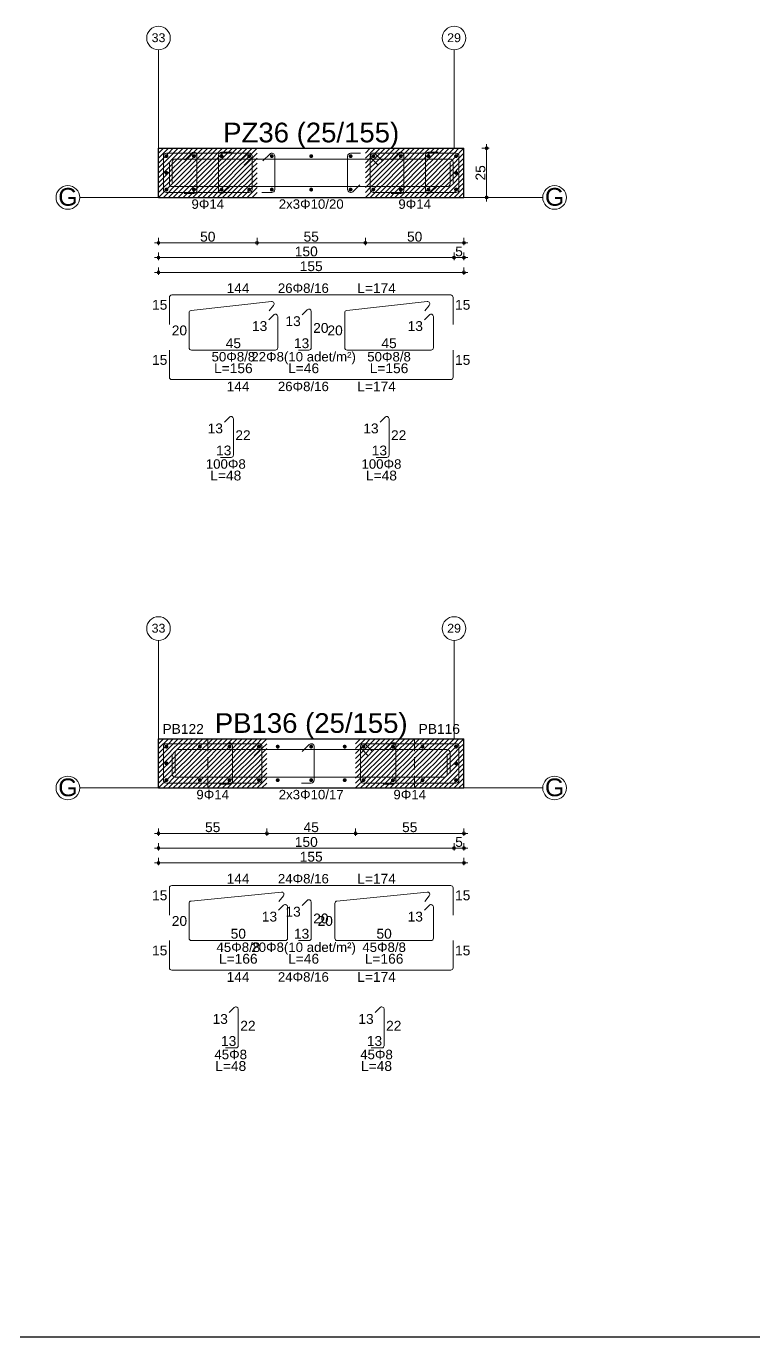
# Model space of a CAD drawing. Header units: millimetres. Extents: x 2232 to 85269, y -3593 to 5869.
# Drawn here: x 82527 to 83081, y -3593 to -2595 of the extents above; entities that cross this region are included whole.
import ezdxf

# ---------------------------------------------------------------- set-up
doc = ezdxf.new("R2010")
doc.units = ezdxf.units.MM
doc.linetypes.add('CENTER2', pattern=[112.5, 75, -12.5, 12.5, -12.5])
doc.linetypes.add('HIDDEN4', pattern=[9.375, 6.25, -3.125])
for name, color, linetype in [('Donatı Topl. Uzun. Yazısı', 7, 'Continuous'), ('Donatı Uz. Yazısı', 7, 'Continuous'), ('Donatı Yazısı', 7, 'Continuous'), ('Donatı Çizgisi', 7, 'Continuous'), ('Panel', 7, 'Continuous'), ('Standart', 7, 'Continuous'), ('Ölçülendirme', 7, 'Continuous')]:
    doc.layers.add(name, color=color, linetype=linetype)
doc.styles.add('arial_1_18', font='arial.ttf', dxfattribs={"height": 0.2})

# ---------------------------------------------------------------- blocks, each defined once
blk = doc.blocks.new('IDE824Entity7265')
at = {"layer": 'Donatı Çizgisi', "linetype": 'Continuous', "lineweight": 5}
h = blk.add_hatch(color=5, dxfattribs=at)
edge = h.paths.add_edge_path(flags=0)
edge.add_arc((26256.12, 710), 1, 0, 360)
h = blk.add_hatch(color=5, dxfattribs=at)
edge = h.paths.add_edge_path(flags=0)
edge.add_arc((26270.12, 710), 1, 0, 360)
h = blk.add_hatch(color=5, dxfattribs=at)
edge = h.paths.add_edge_path(flags=0)
edge.add_arc((26284.12, 710), 1, 0, 360)
h = blk.add_hatch(color=5, dxfattribs=at)
edge = h.paths.add_edge_path(flags=0)
edge.add_arc((26298.12, 710), 1, 0, 360)
h = blk.add_hatch(color=5, dxfattribs=at)
edge = h.paths.add_edge_path(flags=0)
edge.add_arc((26309.62, 710), 1, 0, 360)
h = blk.add_hatch(color=5, dxfattribs=at)
edge = h.paths.add_edge_path(flags=0)
edge.add_arc((26329.62, 710), 1, 0, 360)
h = blk.add_hatch(color=5, dxfattribs=at)
edge = h.paths.add_edge_path(flags=0)
edge.add_arc((26349.62, 710), 1, 0, 360)
h = blk.add_hatch(color=5, dxfattribs=at)
edge = h.paths.add_edge_path(flags=0)
edge.add_arc((26361.12, 710), 1, 0, 360)
h = blk.add_hatch(color=5, dxfattribs=at)
edge = h.paths.add_edge_path(flags=0)
edge.add_arc((26375.12, 710), 1, 0, 360)
h = blk.add_hatch(color=5, dxfattribs=at)
edge = h.paths.add_edge_path(flags=0)
edge.add_arc((26389.12, 710), 1, 0, 360)
h = blk.add_hatch(color=5, dxfattribs=at)
edge = h.paths.add_edge_path(flags=0)
edge.add_arc((26403.12, 710), 1, 0, 360)
h = blk.add_hatch(color=5, dxfattribs=at)
edge = h.paths.add_edge_path(flags=0)
edge.add_arc((26256.12, 701.5), 1, 0, 360)
h = blk.add_hatch(color=5, dxfattribs=at)
edge = h.paths.add_edge_path(flags=0)
edge.add_arc((26403.12, 701.5), 1, 0, 360)
h = blk.add_hatch(color=5, dxfattribs=at)
edge = h.paths.add_edge_path(flags=0)
edge.add_arc((26256.12, 693), 1, 0, 360)
h = blk.add_hatch(color=5, dxfattribs=at)
edge = h.paths.add_edge_path(flags=0)
edge.add_arc((26270.12, 693), 1, 0, 360)
h = blk.add_hatch(color=5, dxfattribs=at)
edge = h.paths.add_edge_path(flags=0)
edge.add_arc((26284.12, 693), 1, 0, 360)
h = blk.add_hatch(color=5, dxfattribs=at)
edge = h.paths.add_edge_path(flags=0)
edge.add_arc((26298.12, 693), 1, 0, 360)
h = blk.add_hatch(color=5, dxfattribs=at)
edge = h.paths.add_edge_path(flags=0)
edge.add_arc((26309.62, 693), 1, 0, 360)
h = blk.add_hatch(color=5, dxfattribs=at)
edge = h.paths.add_edge_path(flags=0)
edge.add_arc((26329.62, 693), 1, 0, 360)
h = blk.add_hatch(color=5, dxfattribs=at)
edge = h.paths.add_edge_path(flags=0)
edge.add_arc((26349.62, 693), 1, 0, 360)
h = blk.add_hatch(color=5, dxfattribs=at)
edge = h.paths.add_edge_path(flags=0)
edge.add_arc((26361.12, 693), 1, 0, 360)
h = blk.add_hatch(color=5, dxfattribs=at)
edge = h.paths.add_edge_path(flags=0)
edge.add_arc((26375.12, 693), 1, 0, 360)
h = blk.add_hatch(color=5, dxfattribs=at)
edge = h.paths.add_edge_path(flags=0)
edge.add_arc((26389.12, 693), 1, 0, 360)
h = blk.add_hatch(color=5, dxfattribs=at)
edge = h.paths.add_edge_path(flags=0)
edge.add_arc((26403.12, 693), 1, 0, 360)
h = blk.add_hatch(color=5, dxfattribs=at)
edge = h.paths.add_edge_path(flags=0)
edge.add_arc((26256.12, 410), 1, 0, 360)
h = blk.add_hatch(color=5, dxfattribs=at)
edge = h.paths.add_edge_path(flags=0)
edge.add_arc((26273.12, 410), 1, 0, 360)
h = blk.add_hatch(color=5, dxfattribs=at)
edge = h.paths.add_edge_path(flags=0)
edge.add_arc((26288.12, 410), 1, 0, 360)
h = blk.add_hatch(color=5, dxfattribs=at)
edge = h.paths.add_edge_path(flags=0)
edge.add_arc((26303.12, 410), 1, 0, 360)
h = blk.add_hatch(color=5, dxfattribs=at)
edge = h.paths.add_edge_path(flags=0)
edge.add_arc((26312.62, 410), 1, 0, 360)
h = blk.add_hatch(color=5, dxfattribs=at)
edge = h.paths.add_edge_path(flags=0)
edge.add_arc((26329.62, 410), 1, 0, 360)
h = blk.add_hatch(color=5, dxfattribs=at)
edge = h.paths.add_edge_path(flags=0)
edge.add_arc((26346.62, 410), 1, 0, 360)
h = blk.add_hatch(color=5, dxfattribs=at)
edge = h.paths.add_edge_path(flags=0)
edge.add_arc((26356.12, 410), 1, 0, 360)
h = blk.add_hatch(color=5, dxfattribs=at)
edge = h.paths.add_edge_path(flags=0)
edge.add_arc((26371.12, 410), 1, 0, 360)
h = blk.add_hatch(color=5, dxfattribs=at)
edge = h.paths.add_edge_path(flags=0)
edge.add_arc((26386.12, 410), 1, 0, 360)
h = blk.add_hatch(color=5, dxfattribs=at)
edge = h.paths.add_edge_path(flags=0)
edge.add_arc((26403.12, 410), 1, 0, 360)
h = blk.add_hatch(color=5, dxfattribs=at)
edge = h.paths.add_edge_path(flags=0)
edge.add_arc((26256.12, 401.5), 1, 0, 360)
h = blk.add_hatch(color=5, dxfattribs=at)
edge = h.paths.add_edge_path(flags=0)
edge.add_arc((26403.12, 401.5), 1, 0, 360)
h = blk.add_hatch(color=5, dxfattribs=at)
edge = h.paths.add_edge_path(flags=0)
edge.add_arc((26256.12, 393), 1, 0, 360)
h = blk.add_hatch(color=5, dxfattribs=at)
edge = h.paths.add_edge_path(flags=0)
edge.add_arc((26273.12, 393), 1, 0, 360)
h = blk.add_hatch(color=5, dxfattribs=at)
edge = h.paths.add_edge_path(flags=0)
edge.add_arc((26288.12, 393), 1, 0, 360)
h = blk.add_hatch(color=5, dxfattribs=at)
edge = h.paths.add_edge_path(flags=0)
edge.add_arc((26303.12, 393), 1, 0, 360)
h = blk.add_hatch(color=5, dxfattribs=at)
edge = h.paths.add_edge_path(flags=0)
edge.add_arc((26312.62, 393), 1, 0, 360)
h = blk.add_hatch(color=5, dxfattribs=at)
edge = h.paths.add_edge_path(flags=0)
edge.add_arc((26329.62, 393), 1, 0, 360)
h = blk.add_hatch(color=5, dxfattribs=at)
edge = h.paths.add_edge_path(flags=0)
edge.add_arc((26346.62, 393), 1, 0, 360)
h = blk.add_hatch(color=5, dxfattribs=at)
edge = h.paths.add_edge_path(flags=0)
edge.add_arc((26356.12, 393), 1, 0, 360)
h = blk.add_hatch(color=5, dxfattribs=at)
edge = h.paths.add_edge_path(flags=0)
edge.add_arc((26371.12, 393), 1, 0, 360)
h = blk.add_hatch(color=5, dxfattribs=at)
edge = h.paths.add_edge_path(flags=0)
edge.add_arc((26386.12, 393), 1, 0, 360)
h = blk.add_hatch(color=5, dxfattribs=at)
edge = h.paths.add_edge_path(flags=0)
edge.add_arc((26403.12, 393), 1, 0, 360)
at = {"layer": 'Donatı Çizgisi', "color": 1, "linetype": 'Continuous', "lineweight": 5}
for points in [[(26254.62, 693), (26254.62, 710)], [(26256.12, 711.5), (26298.12, 711.5)], [(26257.62, 696), (26257.62, 706.4)], [(26259.12, 696.6), (26259.12, 707)], [(26260.62, 708.5), (26400.12, 708.5)], [(26265.53, 708.03), (26269.06, 711.56)], [(26271.62, 692.5), (26271.62, 710.5)], [(26282.62, 692.5), (26282.62, 710.5)], [(26284.12, 712), (26289.12, 712)], [(26293.53, 707.53), (26297.06, 711.06)], [(26295.65, 705.4), (26299.18, 708.94)], [(26299.62, 693), (26299.62, 710)], [(26305.03, 707.53), (26308.56, 711.06)], [(26311.12, 693), (26311.12, 710)], [(26348.12, 693), (26348.12, 710)], [(26349.62, 711.5), (26354.62, 711.5)], [(26359.62, 693), (26359.62, 710)], [(26363.6, 705.4), (26360.06, 708.94)], [(26361.12, 711.5), (26403.12, 711.5)], [(26365.72, 707.53), (26362.18, 711.06)], [(26370.53, 708.03), (26374.06, 711.56)], [(26376.62, 692.5), (26376.62, 710.5)], [(26387.62, 692.5), (26387.62, 710.5)], [(26389.12, 712), (26394.12, 712)], [(26400.12, 696), (26400.12, 706.4)], [(26401.62, 696.6), (26401.62, 707)], [(26404.62, 693), (26404.62, 710)], [(26259.12, 694.5), (26398.62, 694.5)], [(26285.18, 691.44), (26288.72, 694.97)], [(26350.68, 691.94), (26354.22, 695.47)], [(26390.18, 691.44), (26393.72, 694.97)], [(26256.12, 691.5), (26298.12, 691.5)], [(26265.12, 691), (26270.12, 691)], [(26304.62, 691.5), (26309.62, 691.5)], [(26361.12, 691.5), (26403.12, 691.5)], [(26370.12, 691), (26375.12, 691)], [(26258.82, 639.46), (26400.42, 639.46)], [(26257.62, 624.46), (26257.62, 638.26)], [(26268.69, 631.58), (26309.47, 636.11)], [(26308.29, 631.35), (26310.54, 634.17)], [(26347.69, 631.58), (26388.47, 636.11)], [(26387.29, 631.35), (26389.54, 634.17)], [(26401.62, 624.46), (26401.62, 638.26)], [(26267.62, 612.66), (26267.62, 630.39)], [(26308.03, 626.86), (26310.57, 629.41)], [(26312.62, 612.66), (26312.62, 628.56)], [(26325.03, 629.36), (26327.57, 631.91)], [(26329.62, 612.66), (26329.62, 631.06)], [(26346.62, 612.66), (26346.62, 630.39)], [(26387.03, 626.86), (26389.57, 629.41)], [(26391.62, 612.66), (26391.62, 628.56)], [(26257.62, 597.66), (26257.62, 611.46)], [(26268.82, 611.46), (26311.42, 611.46)], [(26323.12, 611.46), (26328.42, 611.46)], [(26347.82, 611.46), (26390.42, 611.46)], [(26401.62, 597.66), (26401.62, 611.46)], [(26258.82, 596.46), (26400.42, 596.46)], [(26285.53, 574.86), (26288.07, 577.41)], [(26290.12, 558.16), (26290.12, 576.56)], [(26364.53, 574.86), (26367.07, 577.41)], [(26369.12, 558.16), (26369.12, 576.56)], [(26283.62, 556.96), (26288.92, 556.96)], [(26362.62, 556.96), (26367.92, 556.96)], [(26254.62, 393), (26254.62, 410)], [(26256.12, 411.5), (26303.12, 411.5)], [(26259.12, 396), (26259.12, 406.4)], [(26260.62, 396.6), (26260.62, 407)], [(26262.12, 408.5), (26398.62, 408.5)], [(26283.53, 408.03), (26287.06, 411.56)], [(26289.62, 392.5), (26289.62, 410.5)], [(26298.53, 407.53), (26302.06, 411.06)], [(26300.65, 405.4), (26304.18, 408.94)], [(26304.62, 393), (26304.62, 410)], [(26325.03, 407.53), (26328.56, 411.06)], [(26331.12, 393), (26331.12, 410)], [(26354.62, 393), (26354.62, 410)], [(26358.6, 405.4), (26355.06, 408.94)], [(26356.12, 411.5), (26403.12, 411.5)], [(26360.72, 407.53), (26357.18, 411.06)], [(26366.53, 408.03), (26370.06, 411.56)], [(26372.62, 392.5), (26372.62, 410.5)], [(26398.62, 396), (26398.62, 406.4)], [(26400.12, 396.6), (26400.12, 407)], [(26404.62, 393), (26404.62, 410)], [(26260.62, 394.5), (26397.12, 394.5)], [(26256.12, 391.5), (26303.12, 391.5)], [(26283.12, 391), (26288.12, 391)], [(26324.62, 391.5), (26329.62, 391.5)], [(26356.12, 391.5), (26403.12, 391.5)], [(26366.12, 391), (26371.12, 391)], [(26257.62, 324.46), (26257.62, 338.26)], [(26258.82, 339.46), (26400.42, 339.46)], [(26268.7, 331.57), (26314.49, 336.15)], [(26313.26, 331.4), (26315.54, 334.19)], [(26342.7, 331.57), (26388.49, 336.15)], [(26387.26, 331.4), (26389.54, 334.19)], [(26401.62, 324.46), (26401.62, 338.26)], [(26267.62, 312.66), (26267.62, 330.37)], [(26313.03, 326.86), (26315.57, 329.41)], [(26317.62, 312.66), (26317.62, 328.56)], [(26325.03, 329.36), (26327.57, 331.91)], [(26329.62, 312.66), (26329.62, 331.06)], [(26341.62, 312.66), (26341.62, 330.37)], [(26387.03, 326.86), (26389.57, 329.41)], [(26391.62, 312.66), (26391.62, 328.56)], [(26257.62, 297.66), (26257.62, 311.46)], [(26268.82, 311.46), (26316.42, 311.46)], [(26323.12, 311.46), (26328.42, 311.46)], [(26342.82, 311.46), (26390.42, 311.46)], [(26401.62, 297.66), (26401.62, 311.46)], [(26258.82, 296.46), (26400.42, 296.46)], [(26288.03, 274.86), (26290.57, 277.41)], [(26292.62, 258.16), (26292.62, 276.56)], [(26362.03, 274.86), (26364.57, 277.41)], [(26366.62, 258.16), (26366.62, 276.56)], [(26286.12, 256.96), (26291.42, 256.96)], [(26360.12, 256.96), (26365.42, 256.96)]]:
    blk.add_lwpolyline(points, dxfattribs=at)
for centre, radius, start, end in [((26256.12, 710), 1.5, 90, 180), ((26260.62, 707), 1.5, 90, 180), ((26270.12, 710.5), 1.5, 0, 135), ((26284.12, 710.5), 1.5, 90, 180), ((26298.12, 710), 1.5, 0, 135), ((26298.12, 710), 1.5, 315, 90), ((26309.62, 710), 1.5, 0, 135), ((26349.62, 710), 1.5, 90, 180), ((26361.12, 710), 1.5, 90, 225), ((26361.12, 710), 1.5, 45, 180), ((26375.12, 710.5), 1.5, 0, 135), ((26389.12, 710.5), 1.5, 90, 180), ((26400.12, 707), 1.5, 0, 90), ((26403.12, 710), 1.5, 0, 90), ((26256.12, 693), 1.5, 180, 270), ((26259.12, 696), 1.5, 180, 270), ((26270.12, 692.5), 1.5, 270, 0), ((26284.12, 692.5), 1.5, 180, 315), ((26298.12, 693), 1.5, 270, 0), ((26309.62, 693), 1.5, 270, 0), ((26349.62, 693), 1.5, 180, 315), ((26361.12, 693), 1.5, 180, 270), ((26375.12, 692.5), 1.5, 270, 0), ((26389.12, 692.5), 1.5, 180, 315), ((26398.62, 696), 1.5, 270, 0), ((26403.12, 693), 1.5, 270, 0), ((26258.82, 638.26), 1.2, 90, 180), ((26400.42, 638.26), 1.2, 0, 90), ((26309.6, 634.92), 1.2, 321.34019, 96.34019), ((26388.6, 634.92), 1.2, 321.34019, 96.34019), ((26268.82, 630.39), 1.2, 96.34019, 180), ((26311.42, 628.56), 1.2, 0, 135), ((26328.42, 631.06), 1.2, 0, 135), ((26347.82, 630.39), 1.2, 96.34019, 180), ((26390.42, 628.56), 1.2, 0, 135), ((26268.82, 612.66), 1.2, 180, 270), ((26311.42, 612.66), 1.2, 270, 0), ((26328.42, 612.66), 1.2, 270, 0), ((26347.82, 612.66), 1.2, 180, 270), ((26390.42, 612.66), 1.2, 270, 0), ((26258.82, 597.66), 1.2, 180, 270), ((26400.42, 597.66), 1.2, 270, 0), ((26288.92, 576.56), 1.2, 0, 135), ((26367.92, 576.56), 1.2, 0, 135), ((26288.92, 558.16), 1.2, 270, 0), ((26367.92, 558.16), 1.2, 270, 0), ((26256.12, 410), 1.5, 90, 180), ((26262.12, 407), 1.5, 90, 180), ((26288.12, 410.5), 1.5, 0, 135), ((26303.12, 410), 1.5, 0, 135), ((26303.12, 410), 1.5, 315, 90), ((26329.62, 410), 1.5, 0, 135), ((26356.12, 410), 1.5, 90, 225), ((26356.12, 410), 1.5, 45, 180), ((26371.12, 410.5), 1.5, 0, 135), ((26398.62, 407), 1.5, 0, 90), ((26403.12, 410), 1.5, 0, 90), ((26256.12, 393), 1.5, 180, 270), ((26260.62, 396), 1.5, 180, 270), ((26303.12, 393), 1.5, 270, 0), ((26329.62, 393), 1.5, 270, 0), ((26356.12, 393), 1.5, 180, 270), ((26397.12, 396), 1.5, 270, 0), ((26403.12, 393), 1.5, 270, 0), ((26288.12, 392.5), 1.5, 270, 0), ((26371.12, 392.5), 1.5, 270, 0), ((26258.82, 338.26), 1.2, 90, 180), ((26314.61, 334.95), 1.2, 320.71059, 95.71059), ((26388.61, 334.95), 1.2, 320.71059, 95.71059), ((26400.42, 338.26), 1.2, 0, 90), ((26268.82, 330.37), 1.2, 95.71059, 180), ((26316.42, 328.56), 1.2, 0, 135), ((26328.42, 331.06), 1.2, 0, 135), ((26342.82, 330.37), 1.2, 95.71059, 180), ((26390.42, 328.56), 1.2, 0, 135), ((26268.82, 312.66), 1.2, 180, 270), ((26316.42, 312.66), 1.2, 270, 0), ((26328.42, 312.66), 1.2, 270, 0), ((26342.82, 312.66), 1.2, 180, 270), ((26390.42, 312.66), 1.2, 270, 0), ((26258.82, 297.66), 1.2, 180, 270), ((26400.42, 297.66), 1.2, 270, 0), ((26291.42, 276.56), 1.2, 0, 135), ((26365.42, 276.56), 1.2, 0, 135), ((26291.42, 258.16), 1.2, 270, 0), ((26365.42, 258.16), 1.2, 270, 0)]:
    blk.add_arc(centre, radius, start, end, dxfattribs=at)
at = {"layer": 'Panel', "color": 250, "linetype": 'CENTER2', "lineweight": 5}
for points in [[(26252.12, 714), (26252.12, 764)], [(26402.12, 714), (26402.12, 764)], [(26212.12, 689), (26252.12, 689)], [(26407.12, 689), (26447.12, 689)], [(26252.12, 414), (26252.12, 464)], [(26402.12, 414), (26402.12, 464)], [(26212.12, 389), (26252.12, 389)], [(26407.12, 389), (26447.12, 389)]]:
    blk.add_lwpolyline(points, dxfattribs=at)
at = {"layer": 'Panel', "color": 251, "linetype": 'Continuous', "lineweight": -3}
for points in [[(26252.12, 709), (26257.12, 714)], [(26252.12, 711.5), (26254.62, 714)], [(26257.12, 709), (26262.12, 714)], [(26257.12, 711.5), (26259.62, 714)], [(26262.12, 709), (26267.12, 714)], [(26262.12, 711.5), (26264.62, 714)], [(26267.12, 709), (26272.12, 714)], [(26267.12, 711.5), (26269.62, 714)], [(26272.12, 709), (26277.12, 714)], [(26272.12, 711.5), (26274.62, 714)], [(26277.12, 709), (26282.12, 714)], [(26277.12, 711.5), (26279.62, 714)], [(26282.12, 709), (26287.12, 714)], [(26282.12, 711.5), (26284.62, 714)], [(26287.12, 709), (26292.12, 714)], [(26287.12, 711.5), (26289.62, 714)], [(26292.12, 709), (26297.12, 714)], [(26292.12, 711.5), (26294.62, 714)], [(26297.12, 709), (26302.12, 714)], [(26297.12, 711.5), (26299.62, 714)], [(26357.12, 709), (26362.12, 714)], [(26357.12, 711.5), (26359.62, 714)], [(26362.12, 709), (26367.12, 714)], [(26362.12, 711.5), (26364.62, 714)], [(26367.12, 709), (26372.12, 714)], [(26367.12, 711.5), (26369.62, 714)], [(26372.12, 709), (26377.12, 714)], [(26372.12, 711.5), (26374.62, 714)], [(26377.12, 709), (26382.12, 714)], [(26377.12, 711.5), (26379.62, 714)], [(26382.12, 709), (26387.12, 714)], [(26382.12, 711.5), (26384.62, 714)], [(26387.12, 709), (26392.12, 714)], [(26387.12, 711.5), (26389.62, 714)], [(26392.12, 709), (26397.12, 714)], [(26392.12, 711.5), (26394.62, 714)], [(26397.12, 709), (26402.12, 714)], [(26397.12, 711.5), (26399.62, 714)], [(26402.12, 709), (26407.12, 714)], [(26402.12, 711.5), (26404.62, 714)], [(26252.12, 704), (26257.12, 709)], [(26252.12, 706.5), (26254.62, 709)], [(26254.62, 709), (26257.12, 711.5)], [(26254.62, 704), (26257.12, 706.5)], [(26257.12, 704), (26262.12, 709)], [(26257.12, 706.5), (26259.62, 709)], [(26259.62, 709), (26262.12, 711.5)], [(26259.62, 704), (26262.12, 706.5)], [(26262.12, 704), (26267.12, 709)], [(26262.12, 706.5), (26264.62, 709)], [(26264.62, 709), (26267.12, 711.5)], [(26264.62, 704), (26267.12, 706.5)], [(26267.12, 704), (26272.12, 709)], [(26267.12, 706.5), (26269.62, 709)], [(26269.62, 709), (26272.12, 711.5)], [(26269.62, 704), (26272.12, 706.5)], [(26272.12, 704), (26277.12, 709)], [(26272.12, 706.5), (26274.62, 709)], [(26274.62, 709), (26277.12, 711.5)], [(26274.62, 704), (26277.12, 706.5)], [(26277.12, 704), (26282.12, 709)], [(26277.12, 706.5), (26279.62, 709)], [(26279.62, 709), (26282.12, 711.5)], [(26279.62, 704), (26282.12, 706.5)], [(26282.12, 704), (26287.12, 709)], [(26282.12, 706.5), (26284.62, 709)], [(26284.62, 709), (26287.12, 711.5)], [(26284.62, 704), (26287.12, 706.5)], [(26287.12, 704), (26292.12, 709)], [(26287.12, 706.5), (26289.62, 709)], [(26289.62, 709), (26292.12, 711.5)], [(26289.62, 704), (26292.12, 706.5)], [(26292.12, 704), (26297.12, 709)], [(26292.12, 706.5), (26294.62, 709)], [(26294.62, 709), (26297.12, 711.5)], [(26294.62, 704), (26297.12, 706.5)], [(26297.12, 704), (26302.12, 709)], [(26297.12, 706.5), (26299.62, 709)], [(26299.62, 709), (26302.12, 711.5)], [(26299.62, 704), (26302.12, 706.5)], [(26357.12, 704), (26362.12, 709)], [(26357.12, 706.5), (26359.62, 709)], [(26359.62, 709), (26362.12, 711.5)], [(26359.62, 704), (26362.12, 706.5)], [(26362.12, 704), (26367.12, 709)], [(26362.12, 706.5), (26364.62, 709)], [(26364.62, 709), (26367.12, 711.5)], [(26364.62, 704), (26367.12, 706.5)], [(26367.12, 704), (26372.12, 709)], [(26367.12, 706.5), (26369.62, 709)], [(26369.62, 709), (26372.12, 711.5)], [(26369.62, 704), (26372.12, 706.5)], [(26372.12, 704), (26377.12, 709)], [(26372.12, 706.5), (26374.62, 709)], [(26374.62, 709), (26377.12, 711.5)], [(26374.62, 704), (26377.12, 706.5)], [(26377.12, 704), (26382.12, 709)], [(26377.12, 706.5), (26379.62, 709)], [(26379.62, 709), (26382.12, 711.5)], [(26379.62, 704), (26382.12, 706.5)], [(26382.12, 704), (26387.12, 709)], [(26382.12, 706.5), (26384.62, 709)], [(26384.62, 709), (26387.12, 711.5)], [(26384.62, 704), (26387.12, 706.5)], [(26387.12, 704), (26392.12, 709)], [(26387.12, 706.5), (26389.62, 709)], [(26389.62, 709), (26392.12, 711.5)], [(26389.62, 704), (26392.12, 706.5)], [(26392.12, 704), (26397.12, 709)], [(26392.12, 706.5), (26394.62, 709)], [(26394.62, 709), (26397.12, 711.5)], [(26394.62, 704), (26397.12, 706.5)], [(26397.12, 704), (26402.12, 709)], [(26397.12, 706.5), (26399.62, 709)], [(26399.62, 709), (26402.12, 711.5)], [(26399.62, 704), (26402.12, 706.5)], [(26402.12, 704), (26407.12, 709)], [(26402.12, 706.5), (26404.62, 709)], [(26404.62, 709), (26407.12, 711.5)], [(26404.62, 704), (26407.12, 706.5)], [(26252.12, 699), (26257.12, 704)], [(26252.12, 701.5), (26254.62, 704)], [(26254.62, 699), (26257.12, 701.5)], [(26257.12, 699), (26262.12, 704)], [(26257.12, 701.5), (26259.62, 704)], [(26259.62, 699), (26262.12, 701.5)], [(26262.12, 699), (26267.12, 704)], [(26262.12, 701.5), (26264.62, 704)], [(26264.62, 699), (26267.12, 701.5)], [(26267.12, 699), (26272.12, 704)], [(26267.12, 701.5), (26269.62, 704)], [(26269.62, 699), (26272.12, 701.5)], [(26272.12, 699), (26277.12, 704)], [(26272.12, 701.5), (26274.62, 704)], [(26274.62, 699), (26277.12, 701.5)], [(26277.12, 699), (26282.12, 704)], [(26277.12, 701.5), (26279.62, 704)], [(26279.62, 699), (26282.12, 701.5)], [(26282.12, 699), (26287.12, 704)], [(26282.12, 701.5), (26284.62, 704)], [(26284.62, 699), (26287.12, 701.5)], [(26287.12, 699), (26292.12, 704)], [(26287.12, 701.5), (26289.62, 704)], [(26289.62, 699), (26292.12, 701.5)], [(26292.12, 699), (26297.12, 704)], [(26292.12, 701.5), (26294.62, 704)], [(26294.62, 699), (26297.12, 701.5)], [(26297.12, 699), (26302.12, 704)], [(26297.12, 701.5), (26299.62, 704)], [(26299.62, 699), (26302.12, 701.5)], [(26357.12, 699), (26362.12, 704)], [(26357.12, 701.5), (26359.62, 704)], [(26359.62, 699), (26362.12, 701.5)], [(26362.12, 699), (26367.12, 704)], [(26362.12, 701.5), (26364.62, 704)], [(26364.62, 699), (26367.12, 701.5)], [(26367.12, 699), (26372.12, 704)], [(26367.12, 701.5), (26369.62, 704)], [(26369.62, 699), (26372.12, 701.5)], [(26372.12, 699), (26377.12, 704)], [(26372.12, 701.5), (26374.62, 704)], [(26374.62, 699), (26377.12, 701.5)], [(26377.12, 699), (26382.12, 704)], [(26377.12, 701.5), (26379.62, 704)], [(26379.62, 699), (26382.12, 701.5)], [(26382.12, 699), (26387.12, 704)], [(26382.12, 701.5), (26384.62, 704)], [(26384.62, 699), (26387.12, 701.5)], [(26387.12, 699), (26392.12, 704)], [(26387.12, 701.5), (26389.62, 704)], [(26389.62, 699), (26392.12, 701.5)], [(26392.12, 699), (26397.12, 704)], [(26392.12, 701.5), (26394.62, 704)], [(26394.62, 699), (26397.12, 701.5)], [(26397.12, 699), (26402.12, 704)], [(26397.12, 701.5), (26399.62, 704)], [(26399.62, 699), (26402.12, 701.5)], [(26402.12, 699), (26407.12, 704)], [(26402.12, 701.5), (26404.62, 704)], [(26404.62, 699), (26407.12, 701.5)], [(26252.12, 694), (26257.12, 699)], [(26252.12, 696.5), (26254.62, 699)], [(26252.12, 689), (26257.12, 694)], [(26252.12, 691.5), (26254.62, 694)], [(26254.62, 694), (26257.12, 696.5)], [(26257.12, 694), (26262.12, 699)], [(26257.12, 696.5), (26259.62, 699)], [(26257.12, 689), (26262.12, 694)], [(26257.12, 691.5), (26259.62, 694)], [(26259.62, 694), (26262.12, 696.5)], [(26262.12, 694), (26267.12, 699)], [(26262.12, 696.5), (26264.62, 699)], [(26262.12, 689), (26267.12, 694)], [(26262.12, 691.5), (26264.62, 694)], [(26264.62, 694), (26267.12, 696.5)], [(26267.12, 694), (26272.12, 699)], [(26267.12, 696.5), (26269.62, 699)], [(26267.12, 689), (26272.12, 694)], [(26267.12, 691.5), (26269.62, 694)], [(26269.62, 694), (26272.12, 696.5)], [(26272.12, 694), (26277.12, 699)], [(26272.12, 696.5), (26274.62, 699)], [(26272.12, 689), (26277.12, 694)], [(26272.12, 691.5), (26274.62, 694)], [(26274.62, 694), (26277.12, 696.5)], [(26277.12, 694), (26282.12, 699)], [(26277.12, 696.5), (26279.62, 699)], [(26277.12, 689), (26282.12, 694)], [(26277.12, 691.5), (26279.62, 694)], [(26279.62, 694), (26282.12, 696.5)], [(26282.12, 694), (26287.12, 699)], [(26282.12, 696.5), (26284.62, 699)], [(26282.12, 689), (26287.12, 694)], [(26282.12, 691.5), (26284.62, 694)], [(26284.62, 694), (26287.12, 696.5)], [(26287.12, 694), (26292.12, 699)], [(26287.12, 696.5), (26289.62, 699)], [(26287.12, 689), (26292.12, 694)], [(26287.12, 691.5), (26289.62, 694)], [(26289.62, 694), (26292.12, 696.5)], [(26292.12, 694), (26297.12, 699)], [(26292.12, 696.5), (26294.62, 699)], [(26292.12, 689), (26297.12, 694)], [(26292.12, 691.5), (26294.62, 694)], [(26294.62, 694), (26297.12, 696.5)], [(26297.12, 694), (26302.12, 699)], [(26297.12, 696.5), (26299.62, 699)], [(26297.12, 689), (26302.12, 694)], [(26297.12, 691.5), (26299.62, 694)], [(26299.62, 694), (26302.12, 696.5)], [(26357.12, 694), (26362.12, 699)], [(26357.12, 696.5), (26359.62, 699)], [(26357.12, 689), (26362.12, 694)], [(26357.12, 691.5), (26359.62, 694)], [(26359.62, 694), (26362.12, 696.5)], [(26362.12, 694), (26367.12, 699)], [(26362.12, 696.5), (26364.62, 699)], [(26362.12, 689), (26367.12, 694)], [(26362.12, 691.5), (26364.62, 694)], [(26364.62, 694), (26367.12, 696.5)], [(26367.12, 694), (26372.12, 699)], [(26367.12, 696.5), (26369.62, 699)], [(26367.12, 689), (26372.12, 694)], [(26367.12, 691.5), (26369.62, 694)], [(26369.62, 694), (26372.12, 696.5)], [(26372.12, 694), (26377.12, 699)], [(26372.12, 696.5), (26374.62, 699)], [(26372.12, 689), (26377.12, 694)], [(26372.12, 691.5), (26374.62, 694)], [(26374.62, 694), (26377.12, 696.5)], [(26377.12, 694), (26382.12, 699)], [(26377.12, 696.5), (26379.62, 699)], [(26377.12, 689), (26382.12, 694)], [(26377.12, 691.5), (26379.62, 694)], [(26379.62, 694), (26382.12, 696.5)], [(26382.12, 694), (26387.12, 699)], [(26382.12, 696.5), (26384.62, 699)], [(26382.12, 689), (26387.12, 694)], [(26382.12, 691.5), (26384.62, 694)], [(26384.62, 694), (26387.12, 696.5)], [(26387.12, 694), (26392.12, 699)], [(26387.12, 696.5), (26389.62, 699)], [(26387.12, 689), (26392.12, 694)], [(26387.12, 691.5), (26389.62, 694)], [(26389.62, 694), (26392.12, 696.5)], [(26392.12, 694), (26397.12, 699)], [(26392.12, 696.5), (26394.62, 699)], [(26392.12, 689), (26397.12, 694)], [(26392.12, 691.5), (26394.62, 694)], [(26394.62, 694), (26397.12, 696.5)], [(26397.12, 694), (26402.12, 699)], [(26397.12, 696.5), (26399.62, 699)], [(26397.12, 689), (26402.12, 694)], [(26397.12, 691.5), (26399.62, 694)], [(26399.62, 694), (26402.12, 696.5)], [(26402.12, 694), (26407.12, 699)], [(26402.12, 696.5), (26404.62, 699)], [(26402.12, 689), (26407.12, 694)], [(26402.12, 691.5), (26404.62, 694)], [(26404.62, 694), (26407.12, 696.5)], [(26254.62, 689), (26257.12, 691.5)], [(26259.62, 689), (26262.12, 691.5)], [(26264.62, 689), (26267.12, 691.5)], [(26269.62, 689), (26272.12, 691.5)], [(26274.62, 689), (26277.12, 691.5)], [(26279.62, 689), (26282.12, 691.5)], [(26284.62, 689), (26287.12, 691.5)], [(26289.62, 689), (26292.12, 691.5)], [(26294.62, 689), (26297.12, 691.5)], [(26299.62, 689), (26302.12, 691.5)], [(26359.62, 689), (26362.12, 691.5)], [(26364.62, 689), (26367.12, 691.5)], [(26369.62, 689), (26372.12, 691.5)], [(26374.62, 689), (26377.12, 691.5)], [(26379.62, 689), (26382.12, 691.5)], [(26384.62, 689), (26387.12, 691.5)], [(26389.62, 689), (26392.12, 691.5)], [(26394.62, 689), (26397.12, 691.5)], [(26399.62, 689), (26402.12, 691.5)], [(26404.62, 689), (26407.12, 691.5)], [(26252.12, 409), (26257.12, 414)], [(26252.12, 411.5), (26254.62, 414)], [(26257.12, 409), (26262.12, 414)], [(26257.12, 411.5), (26259.62, 414)], [(26262.12, 409), (26267.12, 414)], [(26262.12, 411.5), (26264.62, 414)], [(26267.12, 409), (26272.12, 414)], [(26267.12, 411.5), (26269.62, 414)], [(26272.12, 409), (26277.12, 414)], [(26272.12, 411.5), (26274.62, 414)], [(26277.12, 409), (26282.12, 414)], [(26277.12, 411.5), (26279.62, 414)], [(26282.12, 409), (26287.12, 414)], [(26282.12, 411.5), (26284.62, 414)], [(26287.12, 409), (26292.12, 414)], [(26287.12, 411.5), (26289.62, 414)], [(26292.12, 409), (26297.12, 414)], [(26292.12, 411.5), (26294.62, 414)], [(26297.12, 409), (26302.12, 414)], [(26297.12, 411.5), (26299.62, 414)], [(26302.12, 409), (26307.12, 414)], [(26302.12, 411.5), (26304.62, 414)], [(26352.12, 409), (26357.12, 414)], [(26352.12, 411.5), (26354.62, 414)], [(26357.12, 409), (26362.12, 414)], [(26357.12, 411.5), (26359.62, 414)], [(26362.12, 409), (26367.12, 414)], [(26362.12, 411.5), (26364.62, 414)], [(26367.12, 409), (26372.12, 414)], [(26367.12, 411.5), (26369.62, 414)], [(26372.12, 409), (26377.12, 414)], [(26372.12, 411.5), (26374.62, 414)], [(26377.12, 409), (26382.12, 414)], [(26377.12, 411.5), (26379.62, 414)], [(26382.12, 409), (26387.12, 414)], [(26382.12, 411.5), (26384.62, 414)], [(26387.12, 409), (26392.12, 414)], [(26387.12, 411.5), (26389.62, 414)], [(26392.12, 409), (26397.12, 414)], [(26392.12, 411.5), (26394.62, 414)], [(26397.12, 409), (26402.12, 414)], [(26397.12, 411.5), (26399.62, 414)], [(26402.12, 409), (26407.12, 414)], [(26402.12, 411.5), (26404.62, 414)], [(26252.12, 404), (26257.12, 409)], [(26252.12, 406.5), (26254.62, 409)], [(26254.62, 409), (26257.12, 411.5)], [(26254.62, 404), (26257.12, 406.5)], [(26257.12, 404), (26262.12, 409)], [(26257.12, 406.5), (26259.62, 409)], [(26259.62, 409), (26262.12, 411.5)], [(26259.62, 404), (26262.12, 406.5)], [(26262.12, 404), (26267.12, 409)], [(26262.12, 406.5), (26264.62, 409)], [(26264.62, 409), (26267.12, 411.5)], [(26264.62, 404), (26267.12, 406.5)], [(26267.12, 404), (26272.12, 409)], [(26267.12, 406.5), (26269.62, 409)], [(26269.62, 409), (26272.12, 411.5)], [(26269.62, 404), (26272.12, 406.5)], [(26272.12, 404), (26277.12, 409)], [(26272.12, 406.5), (26274.62, 409)], [(26274.62, 409), (26277.12, 411.5)], [(26274.62, 404), (26277.12, 406.5)], [(26277.12, 404), (26282.12, 409)], [(26277.12, 406.5), (26279.62, 409)], [(26279.62, 409), (26282.12, 411.5)], [(26279.62, 404), (26282.12, 406.5)], [(26282.12, 404), (26287.12, 409)], [(26282.12, 406.5), (26284.62, 409)], [(26284.62, 409), (26287.12, 411.5)], [(26284.62, 404), (26287.12, 406.5)], [(26287.12, 404), (26292.12, 409)], [(26287.12, 406.5), (26289.62, 409)], [(26289.62, 409), (26292.12, 411.5)], [(26289.62, 404), (26292.12, 406.5)], [(26292.12, 404), (26297.12, 409)], [(26292.12, 406.5), (26294.62, 409)], [(26294.62, 409), (26297.12, 411.5)], [(26294.62, 404), (26297.12, 406.5)], [(26297.12, 404), (26302.12, 409)], [(26297.12, 406.5), (26299.62, 409)], [(26299.62, 409), (26302.12, 411.5)], [(26299.62, 404), (26302.12, 406.5)], [(26302.12, 404), (26307.12, 409)], [(26302.12, 406.5), (26304.62, 409)], [(26304.62, 409), (26307.12, 411.5)], [(26304.62, 404), (26307.12, 406.5)], [(26352.12, 404), (26357.12, 409)], [(26352.12, 406.5), (26354.62, 409)], [(26354.62, 409), (26357.12, 411.5)], [(26354.62, 404), (26357.12, 406.5)], [(26357.12, 404), (26362.12, 409)], [(26357.12, 406.5), (26359.62, 409)], [(26359.62, 409), (26362.12, 411.5)], [(26359.62, 404), (26362.12, 406.5)], [(26362.12, 404), (26367.12, 409)], [(26362.12, 406.5), (26364.62, 409)], [(26364.62, 409), (26367.12, 411.5)], [(26364.62, 404), (26367.12, 406.5)], [(26367.12, 404), (26372.12, 409)], [(26367.12, 406.5), (26369.62, 409)], [(26369.62, 409), (26372.12, 411.5)], [(26369.62, 404), (26372.12, 406.5)], [(26372.12, 404), (26377.12, 409)], [(26372.12, 406.5), (26374.62, 409)], [(26374.62, 409), (26377.12, 411.5)], [(26374.62, 404), (26377.12, 406.5)], [(26377.12, 404), (26382.12, 409)], [(26377.12, 406.5), (26379.62, 409)], [(26379.62, 409), (26382.12, 411.5)], [(26379.62, 404), (26382.12, 406.5)], [(26382.12, 404), (26387.12, 409)], [(26382.12, 406.5), (26384.62, 409)], [(26384.62, 409), (26387.12, 411.5)], [(26384.62, 404), (26387.12, 406.5)], [(26387.12, 404), (26392.12, 409)], [(26387.12, 406.5), (26389.62, 409)], [(26389.62, 409), (26392.12, 411.5)], [(26389.62, 404), (26392.12, 406.5)], [(26392.12, 404), (26397.12, 409)], [(26392.12, 406.5), (26394.62, 409)], [(26394.62, 409), (26397.12, 411.5)], [(26394.62, 404), (26397.12, 406.5)], [(26397.12, 404), (26402.12, 409)], [(26397.12, 406.5), (26399.62, 409)], [(26399.62, 409), (26402.12, 411.5)], [(26399.62, 404), (26402.12, 406.5)], [(26402.12, 404), (26407.12, 409)], [(26402.12, 406.5), (26404.62, 409)], [(26404.62, 409), (26407.12, 411.5)], [(26404.62, 404), (26407.12, 406.5)], [(26252.12, 399), (26257.12, 404)], [(26252.12, 401.5), (26254.62, 404)], [(26254.62, 399), (26257.12, 401.5)], [(26257.12, 399), (26262.12, 404)], [(26257.12, 401.5), (26259.62, 404)], [(26259.62, 399), (26262.12, 401.5)], [(26262.12, 399), (26267.12, 404)], [(26262.12, 401.5), (26264.62, 404)], [(26264.62, 399), (26267.12, 401.5)], [(26267.12, 399), (26272.12, 404)], [(26267.12, 401.5), (26269.62, 404)], [(26269.62, 399), (26272.12, 401.5)], [(26272.12, 399), (26277.12, 404)], [(26272.12, 401.5), (26274.62, 404)], [(26274.62, 399), (26277.12, 401.5)], [(26277.12, 399), (26282.12, 404)], [(26277.12, 401.5), (26279.62, 404)], [(26279.62, 399), (26282.12, 401.5)], [(26282.12, 399), (26287.12, 404)], [(26282.12, 401.5), (26284.62, 404)], [(26284.62, 399), (26287.12, 401.5)], [(26287.12, 399), (26292.12, 404)], [(26287.12, 401.5), (26289.62, 404)], [(26289.62, 399), (26292.12, 401.5)], [(26292.12, 399), (26297.12, 404)], [(26292.12, 401.5), (26294.62, 404)], [(26294.62, 399), (26297.12, 401.5)], [(26297.12, 399), (26302.12, 404)], [(26297.12, 401.5), (26299.62, 404)], [(26299.62, 399), (26302.12, 401.5)], [(26302.12, 399), (26307.12, 404)], [(26302.12, 401.5), (26304.62, 404)], [(26304.62, 399), (26307.12, 401.5)], [(26352.12, 399), (26357.12, 404)], [(26352.12, 401.5), (26354.62, 404)], [(26354.62, 399), (26357.12, 401.5)], [(26357.12, 399), (26362.12, 404)], [(26357.12, 401.5), (26359.62, 404)], [(26359.62, 399), (26362.12, 401.5)], [(26362.12, 399), (26367.12, 404)], [(26362.12, 401.5), (26364.62, 404)], [(26364.62, 399), (26367.12, 401.5)], [(26367.12, 399), (26372.12, 404)], [(26367.12, 401.5), (26369.62, 404)], [(26369.62, 399), (26372.12, 401.5)], [(26372.12, 399), (26377.12, 404)], [(26372.12, 401.5), (26374.62, 404)], [(26374.62, 399), (26377.12, 401.5)], [(26377.12, 399), (26382.12, 404)], [(26377.12, 401.5), (26379.62, 404)], [(26379.62, 399), (26382.12, 401.5)], [(26382.12, 399), (26387.12, 404)], [(26382.12, 401.5), (26384.62, 404)], [(26384.62, 399), (26387.12, 401.5)], [(26387.12, 399), (26392.12, 404)], [(26387.12, 401.5), (26389.62, 404)], [(26389.62, 399), (26392.12, 401.5)], [(26392.12, 399), (26397.12, 404)], [(26392.12, 401.5), (26394.62, 404)], [(26394.62, 399), (26397.12, 401.5)], [(26397.12, 399), (26402.12, 404)], [(26397.12, 401.5), (26399.62, 404)], [(26399.62, 399), (26402.12, 401.5)], [(26402.12, 399), (26407.12, 404)], [(26402.12, 401.5), (26404.62, 404)], [(26404.62, 399), (26407.12, 401.5)], [(26252.12, 394), (26257.12, 399)], [(26252.12, 396.5), (26254.62, 399)], [(26252.12, 389), (26257.12, 394)], [(26252.12, 391.5), (26254.62, 394)], [(26254.62, 394), (26257.12, 396.5)], [(26257.12, 394), (26262.12, 399)], [(26257.12, 396.5), (26259.62, 399)], [(26257.12, 389), (26262.12, 394)], [(26257.12, 391.5), (26259.62, 394)], [(26259.62, 394), (26262.12, 396.5)], [(26262.12, 394), (26267.12, 399)], [(26262.12, 396.5), (26264.62, 399)], [(26262.12, 389), (26267.12, 394)], [(26262.12, 391.5), (26264.62, 394)], [(26264.62, 394), (26267.12, 396.5)], [(26267.12, 394), (26272.12, 399)], [(26267.12, 396.5), (26269.62, 399)], [(26267.12, 389), (26272.12, 394)], [(26267.12, 391.5), (26269.62, 394)], [(26269.62, 394), (26272.12, 396.5)], [(26272.12, 394), (26277.12, 399)], [(26272.12, 396.5), (26274.62, 399)], [(26272.12, 389), (26277.12, 394)], [(26272.12, 391.5), (26274.62, 394)], [(26274.62, 394), (26277.12, 396.5)], [(26277.12, 394), (26282.12, 399)], [(26277.12, 396.5), (26279.62, 399)], [(26277.12, 389), (26282.12, 394)], [(26277.12, 391.5), (26279.62, 394)], [(26279.62, 394), (26282.12, 396.5)], [(26282.12, 394), (26287.12, 399)], [(26282.12, 396.5), (26284.62, 399)], [(26282.12, 389), (26287.12, 394)], [(26282.12, 391.5), (26284.62, 394)], [(26284.62, 394), (26287.12, 396.5)], [(26287.12, 394), (26292.12, 399)], [(26287.12, 396.5), (26289.62, 399)], [(26287.12, 389), (26292.12, 394)], [(26287.12, 391.5), (26289.62, 394)], [(26289.62, 394), (26292.12, 396.5)], [(26292.12, 394), (26297.12, 399)], [(26292.12, 396.5), (26294.62, 399)], [(26292.12, 389), (26297.12, 394)], [(26292.12, 391.5), (26294.62, 394)], [(26294.62, 394), (26297.12, 396.5)], [(26297.12, 394), (26302.12, 399)], [(26297.12, 396.5), (26299.62, 399)], [(26297.12, 389), (26302.12, 394)], [(26297.12, 391.5), (26299.62, 394)], [(26299.62, 394), (26302.12, 396.5)], [(26302.12, 394), (26307.12, 399)], [(26302.12, 396.5), (26304.62, 399)], [(26302.12, 389), (26307.12, 394)], [(26302.12, 391.5), (26304.62, 394)], [(26304.62, 394), (26307.12, 396.5)], [(26352.12, 394), (26357.12, 399)], [(26352.12, 396.5), (26354.62, 399)], [(26352.12, 389), (26357.12, 394)], [(26352.12, 391.5), (26354.62, 394)], [(26354.62, 394), (26357.12, 396.5)], [(26357.12, 394), (26362.12, 399)], [(26357.12, 396.5), (26359.62, 399)], [(26357.12, 389), (26362.12, 394)], [(26357.12, 391.5), (26359.62, 394)], [(26359.62, 394), (26362.12, 396.5)], [(26362.12, 394), (26367.12, 399)], [(26362.12, 396.5), (26364.62, 399)], [(26362.12, 389), (26367.12, 394)], [(26362.12, 391.5), (26364.62, 394)], [(26364.62, 394), (26367.12, 396.5)], [(26367.12, 394), (26372.12, 399)], [(26367.12, 396.5), (26369.62, 399)], [(26367.12, 389), (26372.12, 394)], [(26367.12, 391.5), (26369.62, 394)], [(26369.62, 394), (26372.12, 396.5)], [(26372.12, 394), (26377.12, 399)], [(26372.12, 396.5), (26374.62, 399)], [(26372.12, 389), (26377.12, 394)], [(26372.12, 391.5), (26374.62, 394)], [(26374.62, 394), (26377.12, 396.5)], [(26377.12, 394), (26382.12, 399)], [(26377.12, 396.5), (26379.62, 399)], [(26377.12, 389), (26382.12, 394)], [(26377.12, 391.5), (26379.62, 394)], [(26379.62, 394), (26382.12, 396.5)], [(26382.12, 394), (26387.12, 399)], [(26382.12, 396.5), (26384.62, 399)], [(26382.12, 389), (26387.12, 394)], [(26382.12, 391.5), (26384.62, 394)], [(26384.62, 394), (26387.12, 396.5)], [(26387.12, 394), (26392.12, 399)], [(26387.12, 396.5), (26389.62, 399)], [(26387.12, 389), (26392.12, 394)], [(26387.12, 391.5), (26389.62, 394)], [(26389.62, 394), (26392.12, 396.5)], [(26392.12, 394), (26397.12, 399)], [(26392.12, 396.5), (26394.62, 399)], [(26392.12, 389), (26397.12, 394)], [(26392.12, 391.5), (26394.62, 394)], [(26394.62, 394), (26397.12, 396.5)], [(26397.12, 394), (26402.12, 399)], [(26397.12, 396.5), (26399.62, 399)], [(26397.12, 389), (26402.12, 394)], [(26397.12, 391.5), (26399.62, 394)], [(26399.62, 394), (26402.12, 396.5)], [(26402.12, 394), (26407.12, 399)], [(26402.12, 396.5), (26404.62, 399)], [(26402.12, 389), (26407.12, 394)], [(26402.12, 391.5), (26404.62, 394)], [(26404.62, 394), (26407.12, 396.5)], [(26254.62, 389), (26257.12, 391.5)], [(26259.62, 389), (26262.12, 391.5)], [(26264.62, 389), (26267.12, 391.5)], [(26269.62, 389), (26272.12, 391.5)], [(26274.62, 389), (26277.12, 391.5)], [(26279.62, 389), (26282.12, 391.5)], [(26284.62, 389), (26287.12, 391.5)], [(26289.62, 389), (26292.12, 391.5)], [(26294.62, 389), (26297.12, 391.5)], [(26299.62, 389), (26302.12, 391.5)], [(26304.62, 389), (26307.12, 391.5)], [(26354.62, 389), (26357.12, 391.5)], [(26359.62, 389), (26362.12, 391.5)], [(26364.62, 389), (26367.12, 391.5)], [(26369.62, 389), (26372.12, 391.5)], [(26374.62, 389), (26377.12, 391.5)], [(26379.62, 389), (26382.12, 391.5)], [(26384.62, 389), (26387.12, 391.5)], [(26389.62, 389), (26392.12, 391.5)], [(26394.62, 389), (26397.12, 391.5)], [(26399.62, 389), (26402.12, 391.5)], [(26404.62, 389), (26407.12, 391.5)]]:
    blk.add_lwpolyline(points, dxfattribs=at)
at = {"layer": 'Panel', "color": 33, "linetype": 'Continuous', "lineweight": -3}
for points in [[(26252.12, 714), (26407.12, 714)], [(26252.12, 689), (26252.12, 714)], [(26407.12, 689), (26407.12, 714)], [(26252.12, 689), (26407.12, 689)], [(26252.12, 414), (26407.12, 414)], [(26252.12, 389), (26252.12, 414)], [(26407.12, 389), (26407.12, 414)], [(26252.12, 389), (26407.12, 389)]]:
    blk.add_lwpolyline(points, dxfattribs=at)
at = {"layer": 'Panel', "color": 5, "linetype": 'HIDDEN4', "lineweight": 5}
for points in [[(26277.12, 389), (26277.12, 414)], [(26382.12, 389), (26382.12, 414)]]:
    blk.add_lwpolyline(points, dxfattribs=at)
at = {"layer": 'Panel', "color": 30, "linetype": 'Continuous', "lineweight": 5}
for centre in [(26252.12, 770), (26402.12, 770), (26206.12, 689), (26453.12, 689), (26252.12, 470), (26402.12, 470), (26206.12, 389), (26453.12, 389)]:
    blk.add_circle(centre, 6, dxfattribs=at)
at = {"layer": 'Ölçülendirme', "color": 5, "linetype": 'Continuous', "lineweight": 5}
for points in [[(26416.14, 714), (26419.89, 714)], [(26418.64, 687), (26418.64, 716)], [(26416.14, 689), (26419.89, 689)], [(26250.12, 665.96), (26409.12, 665.96)], [(26252.12, 664.71), (26252.12, 668.46)], [(26302.12, 664.71), (26302.12, 668.46)], [(26357.12, 664.71), (26357.12, 668.46)], [(26407.12, 664.71), (26407.12, 668.46)], [(26252.12, 657.21), (26252.12, 660.96)], [(26402.12, 657.21), (26402.12, 660.96)], [(26407.12, 657.21), (26407.12, 660.96)], [(26250.12, 658.46), (26409.12, 658.46)], [(26252.12, 649.71), (26252.12, 653.46)], [(26407.12, 649.71), (26407.12, 653.46)], [(26250.12, 650.96), (26409.12, 650.96)], [(26252.12, 364.71), (26252.12, 368.46)], [(26307.12, 364.71), (26307.12, 368.46)], [(26352.12, 364.71), (26352.12, 368.46)], [(26407.12, 364.71), (26407.12, 368.46)], [(26250.12, 365.96), (26409.12, 365.96)], [(26252.12, 357.21), (26252.12, 360.96)], [(26402.12, 357.21), (26402.12, 360.96)], [(26407.12, 357.21), (26407.12, 360.96)], [(26250.12, 358.46), (26409.12, 358.46)], [(26252.12, 349.71), (26252.12, 353.46)], [(26407.12, 349.71), (26407.12, 353.46)], [(26250.12, 350.96), (26409.12, 350.96)]]:
    blk.add_lwpolyline(points, dxfattribs=at)
for centre in [(26418.64, 714), (26418.64, 689), (26252.12, 665.96), (26302.12, 665.96), (26357.12, 665.96), (26407.12, 665.96), (26252.12, 658.46), (26402.12, 658.46), (26407.12, 658.46), (26252.12, 650.96), (26407.12, 650.96), (26252.12, 365.96), (26307.12, 365.96), (26352.12, 365.96), (26407.12, 365.96), (26252.12, 358.46), (26402.12, 358.46), (26407.12, 358.46), (26252.12, 350.96), (26407.12, 350.96)]:
    blk.add_circle(centre, 0.75, dxfattribs=at)
at = {"layer": 'Donatı Topl. Uzun. Yazısı', "color": 5, "linetype": 'Continuous', "lineweight": 5, "style": 'arial_1_18'}
for s, p in [('L=174', (26352.97, 640.42)), ('L=156', (26280.31, 599.74)), ('L=46', (26317.9, 599.74)), ('L=156', (26359.31, 599.74)), ('L=174', (26352.97, 590.5)), ('L=48', (26278.4, 545.24)), ('L=48', (26357.4, 545.24)), ('L=174', (26352.97, 340.42)), ('L=166', (26282.81, 299.74)), ('L=46', (26317.9, 299.74)), ('L=166', (26356.81, 299.74)), ('L=174', (26352.97, 290.5)), ('L=48', (26280.9, 245.24)), ('L=48', (26354.9, 245.24))]:
    blk.add_text(s, height=5, rotation=360, dxfattribs=at).set_placement(p)
at = {"layer": 'Donatı Uz. Yazısı', "color": 5, "linetype": 'Continuous', "lineweight": 5, "style": 'arial_1_18'}
for s, p in [('144', (26286.66, 640.42)), ('15', (26248.85, 631.96)), ('15', (26402.62, 631.96)), ('13', (26299.55, 621.16)), ('13', (26316.55, 623.66)), ('13', (26378.55, 621.16)), ('20', (26258.85, 618.96)), ('20', (26330.62, 620.21)), ('20', (26337.85, 618.96)), ('45', (26286.24, 612.46)), ('13', (26320.85, 612.46)), ('45', (26365.24, 612.46)), ('15', (26248.85, 603.96)), ('15', (26402.62, 603.96)), ('144', (26286.66, 590.5)), ('13', (26277.05, 569.16)), ('13', (26356.05, 569.16)), ('22', (26291.12, 565.71)), ('22', (26370.12, 565.71)), ('13', (26281.35, 557.96)), ('13', (26360.35, 557.96)), ('144', (26286.66, 340.42)), ('15', (26248.85, 331.96)), ('15', (26402.62, 331.96)), ('13', (26316.55, 323.66)), ('20', (26258.85, 318.96)), ('13', (26304.55, 321.16)), ('20', (26330.62, 320.21)), ('20', (26332.85, 318.96)), ('13', (26378.55, 321.16)), ('50', (26288.74, 312.46)), ('13', (26320.85, 312.46)), ('50', (26362.74, 312.46)), ('15', (26248.85, 303.96)), ('15', (26402.62, 303.96)), ('144', (26286.66, 290.5)), ('13', (26279.55, 269.16)), ('13', (26353.55, 269.16)), ('22', (26293.62, 265.71)), ('22', (26367.62, 265.71)), ('13', (26283.85, 257.96)), ('13', (26357.85, 257.96))]:
    blk.add_text(s, height=5, rotation=360, dxfattribs=at).set_placement(p)
at = {"layer": 'Donatı Yazısı', "color": 5, "linetype": 'Continuous', "lineweight": 5, "style": 'arial_1_18'}
for s, p in [('9Φ14', (26268.85, 683.24)), ('2x3Φ10/20', (26313.15, 683.24)), ('9Φ14', (26373.85, 683.24)), ('26Φ8/16', (26312.71, 640.52)), ('50Φ8/8', (26279.06, 605.7)), ('22Φ8(10 adet/m²)', (26299.24, 605.7)), ('50Φ8/8', (26358.06, 605.7)), ('26Φ8/16', (26312.71, 590.6)), ('100Φ8', (26276.14, 551.2)), ('100Φ8', (26355.14, 551.2)), ('9Φ14', (26271.35, 383.24)), ('2x3Φ10/17', (26313.15, 383.24)), ('9Φ14', (26371.35, 383.24)), ('24Φ8/16', (26312.71, 340.52)), ('45Φ8/8', (26281.56, 305.7)), ('20Φ8(10 adet/m²)', (26299.24, 305.7)), ('45Φ8/8', (26355.56, 305.7)), ('24Φ8/16', (26312.71, 290.6)), ('45Φ8', (26280.5, 251.2)), ('45Φ8', (26354.5, 251.2))]:
    blk.add_text(s, height=4.8, rotation=360, dxfattribs=at).set_placement(p)
at = {"layer": 'Panel', "color": 1, "linetype": 'Continuous', "lineweight": 5, "style": 'arial_1_18'}
for s, height, p in [('33', 4.5, (26248.63, 767.91)), ('29', 4.5, (26398.63, 767.91)), ('PZ36 (25/155)', 10, (26284.97, 717)), ('G', 9, (26201.24, 684.81)), ('G', 9, (26448.24, 684.81)), ('33', 4.5, (26248.63, 467.91)), ('29', 4.5, (26398.63, 467.91)), ('PB136 (25/155)', 10, (26280.7, 417)), ('G', 9, (26201.24, 384.81)), ('G', 9, (26448.24, 384.81))]:
    blk.add_text(s, height=height, rotation=360, dxfattribs=at).set_placement(p)
at = {"layer": 'Panel', "color": 5, "linetype": 'Continuous', "lineweight": 5, "style": 'arial_1_18'}
for s, p in [('PB122', (26254.14, 416.5)), ('PB116', (26384.14, 416.5))]:
    blk.add_text(s, height=5, rotation=360, dxfattribs=at).set_placement(p)
at = {"layer": 'Ölçülendirme', "color": 5, "linetype": 'Continuous', "lineweight": 5, "style": 'arial_1_18'}
for s, rotation, p in [('25', 450, (26418.02, 697.62)), ('50', 360, (26273.24, 666.58)), ('55', 360, (26325.74, 666.58)), ('50', 360, (26378.24, 666.58)), ('150', 360, (26321.29, 659.08)), ('5', 360, (26402.68, 659.08)), ('155', 360, (26323.79, 651.58)), ('55', 360, (26275.74, 366.58)), ('45', 360, (26325.74, 366.58)), ('55', 360, (26375.74, 366.58)), ('150', 360, (26321.29, 359.08)), ('5', 360, (26402.68, 359.08)), ('155', 360, (26323.79, 351.58))]:
    blk.add_text(s, height=5, rotation=rotation, dxfattribs=at).set_placement(p)

msp = doc.modelspace()

# ---------------------------------------------------------------- linework, layer by layer
msp.add_line((3332.36, -3593.4), (85269.24, -3593.4))

# ---------------------------------------------------------------- block references
at = {"layer": 'Standart', "xscale": 1.5, "yscale": 1.5, "zscale": 1.5}
msp.add_blockref('IDE824Entity7265', (43249.56, -3758.69), dxfattribs=at)

doc.saveas('drawing.dxf')
